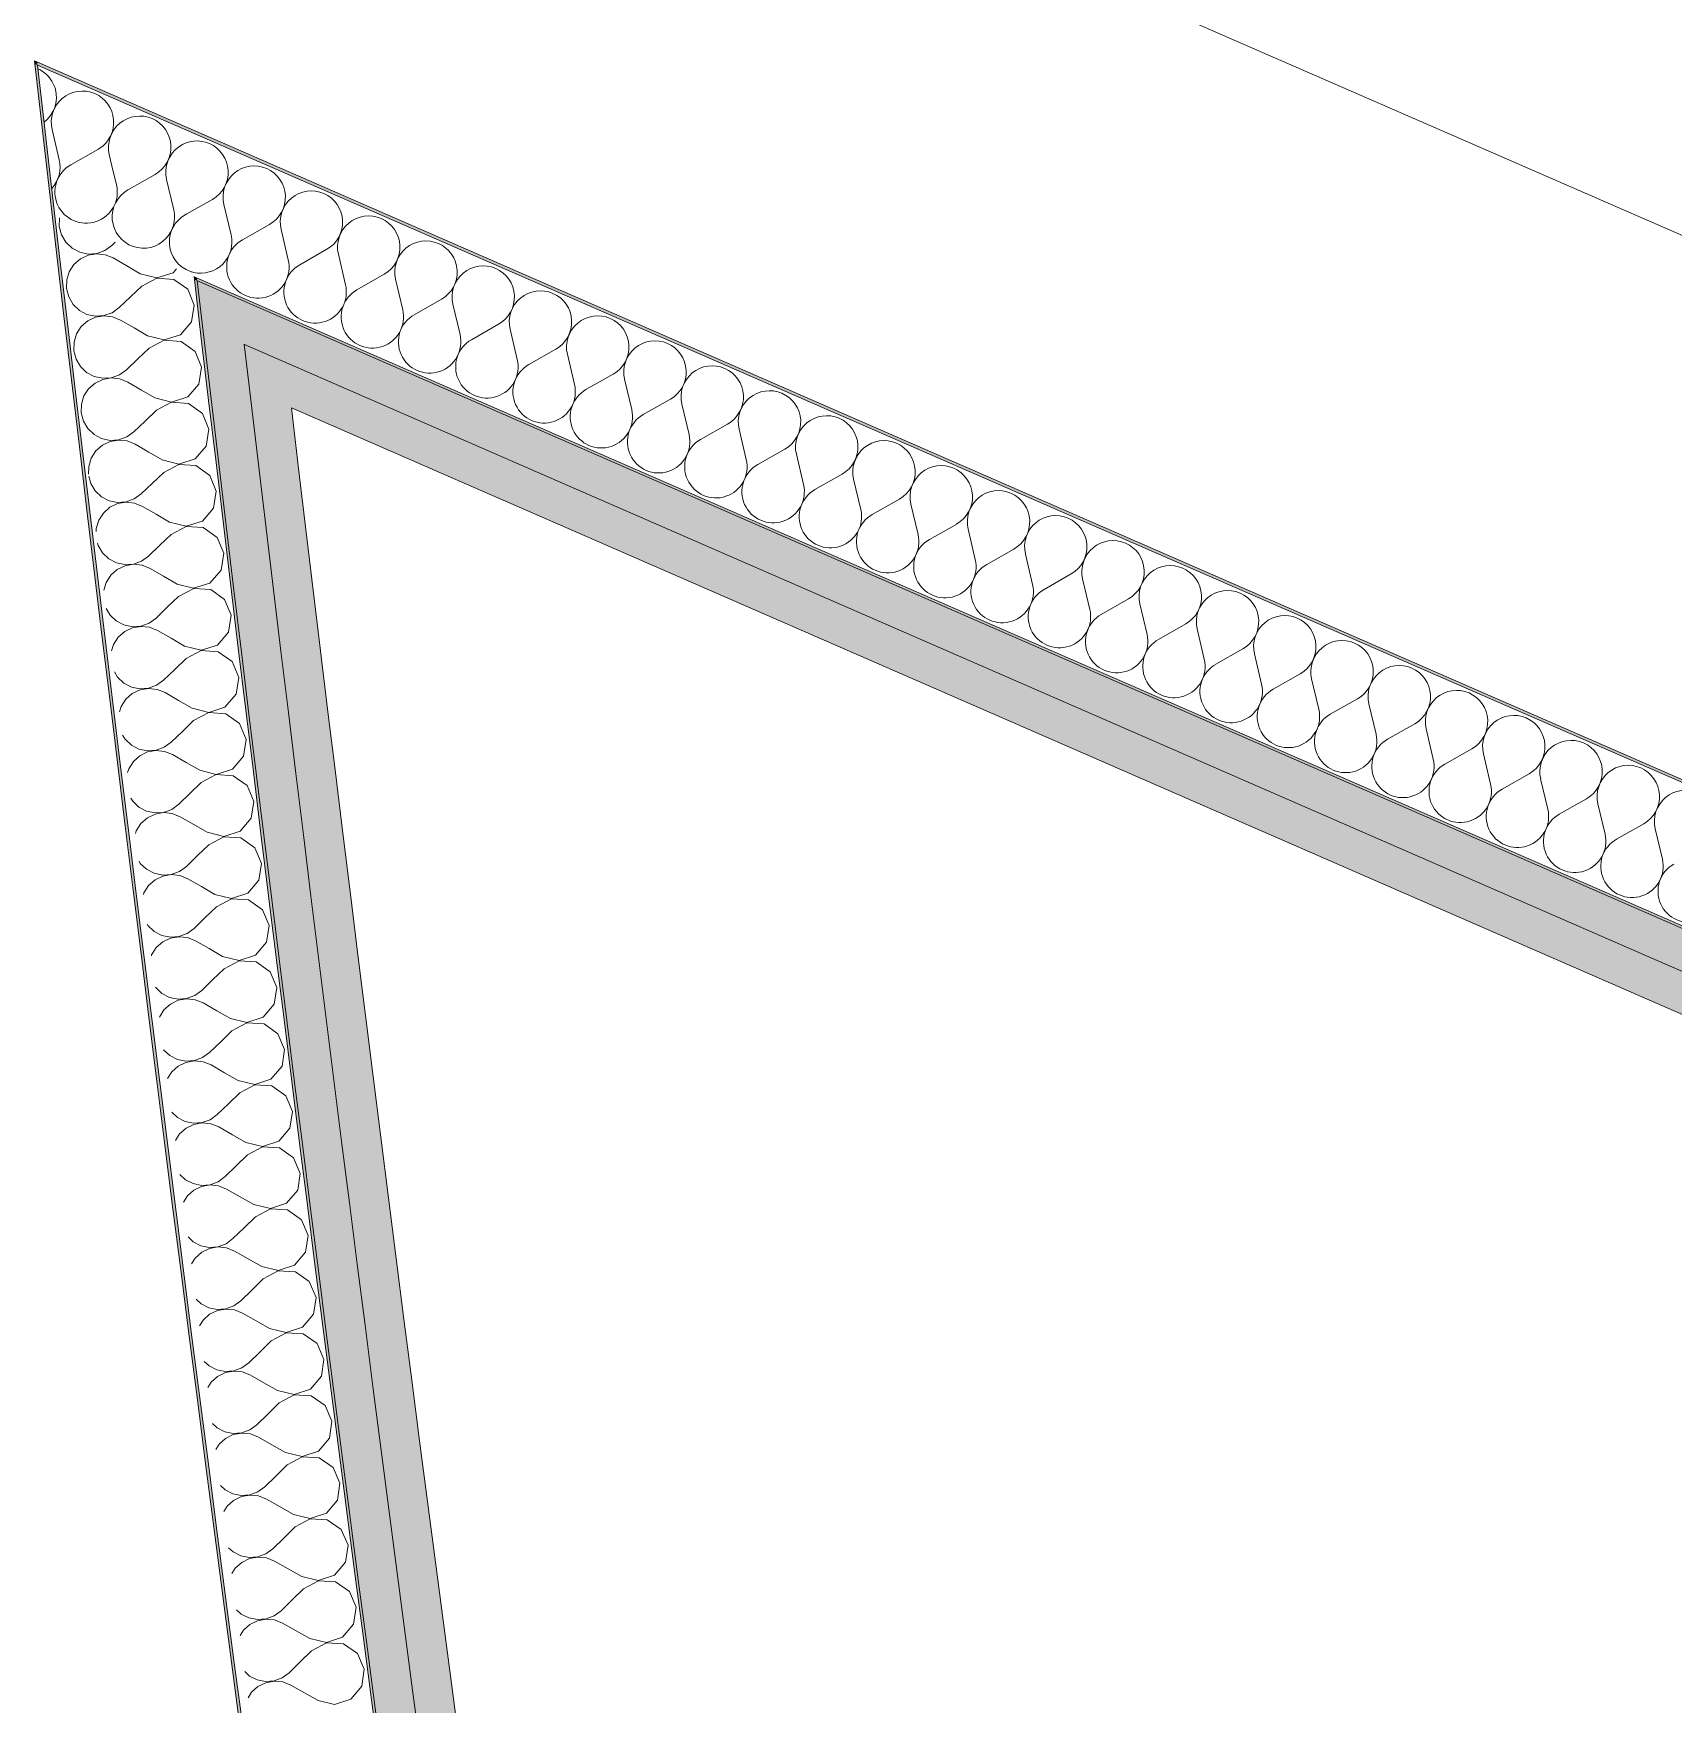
# Model space of a CAD drawing. Header units: millimetres. Extents: x -50172 to 90294, y -80883 to 25069.
# Drawn here: x -41749 to -41124, y -62112 to -61475 of the extents above; entities that cross this region are included whole.
import ezdxf
from ezdxf.enums import TextEntityAlignment as Align

# ---------------------------------------------------------------- set-up
doc = ezdxf.new("R2010")
doc.units = ezdxf.units.MM
doc.header["$MEASUREMENT"] = 0
doc.linetypes.add('Double Dashed', pattern=[1093.611073, 529.166651, -211.666656, 141.111112, -211.666656])
for name, color, linetype in [('A-25-M_Wall_Ext', 7, 'Continuous'), ('A-25-M_Wall_Int', 7, 'Continuous'), ('New_A-15-MG_Structural_Grid_Phase_2', 7, 'Continuous'), ('New_A-20-M_Floor_Slab', 7, 'Continuous'), ('New_A-25-M_Wall_Int', 7, 'Continuous')]:
    doc.layers.add(name, color=color, linetype=linetype)
for name, color, linetype, lineweight in [('A-25-M_Wall_Ext_Pen_No__1', 7, 'Continuous', 13), ('A-25-M_Wall_Int_Pen_No__1', 7, 'Continuous', 13), ('A-25-M_Wall_Int_Pen_No__150', 7, 'Continuous', 0), ('New_A-20-M_Floor_Slab_Pen_No__89', 8, 'Continuous', 20), ('New_A-25-M_Wall_Int_Pen_No__1', 7, 'Continuous', 13), ('New_A-25-M_Wall_Int_Pen_No__150', 7, 'Continuous', 0)]:
    doc.layers.add(name, color=color, linetype=linetype, lineweight=lineweight)
for name, color, linetype, lineweight, true_color in [('A-25-M_Wall_Ext_Pen_No__107', 7, 'Continuous', 15, 0xa6a6a6), ('A-25-M_Wall_Int_Pen_No__107', 7, 'Continuous', 15, 0xa6a6a6), ('A-25-M_Wall_Int_Pen_No__81', 7, 'Continuous', 20, 0x6a6a6a), ('New_A-15-MG_Structural_Grid_Phase_2_Pen_No__222', 7, 'Continuous', 13, 0x65af33), ('New_A-25-M_Wall_Int_Pen_No__107', 7, 'Continuous', 15, 0xa6a6a6), ('New_A-25-M_Wall_Int_Pen_No__81', 7, 'Continuous', 20, 0x6a6a6a)]:
    doc.layers.add(name, color=color, linetype=linetype, lineweight=lineweight, true_color=true_color)
doc.styles.add('GENERATED_STYLE_4', font='')
doc.styles.get('GENERATED_STYLE_4').set_extended_font_data('Swis721 BT')

# ---------------------------------------------------------------- blocks, each defined once
blk = doc.blocks.new('Slab_63_1', base_point=(-42333.29, -61441.2))
at = {"layer": 'New_A-20-M_Floor_Slab_Pen_No__89', "linetype": 'Continuous', "flags": 128}
blk.add_lwpolyline([(-42333.29, -61441.2), (-41972.22, -61401.42), (-41891.31, -61215.87), (-38443.39, -62719.34), (-39389.38, -64888.81), (-38066.61, -65465.6), (-36669.45, -66074.83), (-37137.69, -67148.64), (-37136.69, -67149.07), (-38218.56, -69630.14, -0.146996), (-40926.49, -67202.74, -0.080916), (-41673.87, -65403.74, -0.028315)], format="xyb", close=True, dxfattribs=at)
blk = doc.blocks.new('*X569')
at = {"layer": 'New_A-25-M_Wall_Int_Pen_No__150', "linetype": 'Continuous'}
for p, q in [((-41739.1, -61545.26), (-41739.17, -61548.53)), ((-41739.17, -61548.53), (-41738.35, -61551.71)), ((-41738.35, -61551.71), (-41736.68, -61554.55)), ((-41736.68, -61554.55), (-41734.31, -61556.82)), ((-41734.31, -61556.82), (-41731.4, -61558.36)), ((-41721.82, -61557.71), (-41719.15, -61555.79)), ((-41717.83, -61554.54), (-41719.15, -61555.79)), ((-41733.58, -61563.02), (-41735.37, -61565.78)), ((-41731.11, -61560.86), (-41733.58, -61563.02)), ((-41731.4, -61558.36), (-41728.19, -61559.04)), ((-41728.14, -61559.45), (-41731.11, -61560.86)), ((-41728.19, -61559.04), (-41724.91, -61558.82)), ((-41724.9, -61558.91), (-41728.14, -61559.45)), ((-41724.91, -61558.82), (-41721.82, -61557.71)), ((-41721.64, -61559.28), (-41724.9, -61558.91)), ((-41718.6, -61560.53), (-41721.64, -61559.28)), ((-41713.45, -61563.52), (-41718.6, -61560.53)), ((-41736.34, -61568.92), (-41736.41, -61572.21)), ((-41735.37, -61565.78), (-41736.34, -61568.92)), ((-41708.31, -61566.52), (-41713.45, -61563.52)), ((-41708.31, -61566.52), (-41702, -61568.13)), ((-41701.99, -61568.23), (-41707.75, -61571.25)), ((-41702, -61568.13), (-41695.79, -61566.19)), ((-41695.5, -61568.68), (-41701.99, -61568.23)), ((-41695.79, -61566.19), (-41694.51, -61564.7)), ((-41690.22, -61572.48), (-41695.5, -61568.68)), ((-41736.41, -61572.21), (-41735.58, -61575.39)), ((-41735.58, -61575.39), (-41733.91, -61578.23)), ((-41712.07, -61575.36), (-41716.38, -61579.46)), ((-41707.75, -61571.25), (-41712.07, -61575.36)), ((-41687.72, -61578.49), (-41690.22, -61572.48)), ((-41733.91, -61578.23), (-41731.53, -61580.5)), ((-41731.53, -61580.5), (-41728.63, -61582.03)), ((-41728.63, -61582.03), (-41725.42, -61582.71)), ((-41722.14, -61582.49), (-41719.05, -61581.38)), ((-41719.05, -61581.38), (-41716.38, -61579.46)), ((-41688.76, -61584.92), (-41687.72, -61578.49)), ((-41730.81, -61586.7), (-41732.59, -61589.46)), ((-41728.34, -61584.53), (-41730.81, -61586.7)), ((-41725.37, -61583.13), (-41728.34, -61584.53)), ((-41725.42, -61582.71), (-41722.14, -61582.49)), ((-41722.13, -61582.58), (-41725.37, -61583.13)), ((-41718.86, -61582.95), (-41722.13, -61582.58)), ((-41715.82, -61584.19), (-41718.86, -61582.95)), ((-41710.68, -61587.19), (-41715.82, -61584.19)), ((-41705.53, -61590.18), (-41710.68, -61587.19)), ((-41693.02, -61589.84), (-41688.76, -61584.92)), ((-41733.56, -61592.6), (-41733.62, -61595.89)), ((-41732.59, -61589.46), (-41733.56, -61592.6)), ((-41704.97, -61594.91), (-41709.28, -61599.02)), ((-41705.53, -61590.18), (-41699.22, -61591.79)), ((-41699.21, -61591.88), (-41704.97, -61594.91)), ((-41699.22, -61591.79), (-41693.02, -61589.84)), ((-41692.72, -61592.34), (-41699.21, -61591.88)), ((-41687.44, -61596.13), (-41692.72, -61592.34)), ((-41733.62, -61595.89), (-41732.79, -61599.07)), ((-41732.79, -61599.07), (-41731.12, -61601.91)), ((-41709.28, -61599.02), (-41713.59, -61603.13)), ((-41684.94, -61602.14), (-41687.44, -61596.13)), ((-41731.12, -61601.91), (-41728.75, -61604.18)), ((-41728.75, -61604.18), (-41725.84, -61605.71)), ((-41725.84, -61605.71), (-41722.63, -61606.39)), ((-41722.58, -61606.8), (-41725.54, -61608.21)), ((-41722.63, -61606.39), (-41719.35, -61606.16)), ((-41719.34, -61606.25), (-41722.58, -61606.8)), ((-41719.35, -61606.16), (-41716.26, -61605.04)), ((-41716.07, -61606.62), (-41719.34, -61606.25)), ((-41716.26, -61605.04), (-41713.59, -61603.13)), ((-41713.03, -61607.86), (-41716.07, -61606.62)), ((-41707.88, -61610.85), (-41713.03, -61607.86)), ((-41685.97, -61608.57), (-41684.94, -61602.14)), ((-41729.8, -61613.13), (-41730.76, -61616.28)), ((-41728.01, -61610.37), (-41729.8, -61613.13)), ((-41725.54, -61608.21), (-41728.01, -61610.37)), ((-41702.73, -61613.84), (-41707.88, -61610.85)), ((-41702.73, -61613.84), (-41696.43, -61615.44)), ((-41696.43, -61615.44), (-41690.22, -61613.49)), ((-41690.22, -61613.49), (-41685.97, -61608.57)), ((-41730.76, -61616.28), (-41730.83, -61619.57)), ((-41730.83, -61619.57), (-41729.99, -61622.75)), ((-41702.17, -61618.57), (-41706.48, -61622.68)), ((-41696.42, -61615.54), (-41702.17, -61618.57)), ((-41689.93, -61615.99), (-41696.42, -61615.54)), ((-41684.64, -61619.78), (-41689.93, -61615.99)), ((-41682.14, -61625.79), (-41684.64, -61619.78)), ((-41729.99, -61622.75), (-41728.32, -61625.58)), ((-41728.32, -61625.58), (-41725.94, -61627.85)), ((-41713.46, -61628.71), (-41710.79, -61626.79)), ((-41706.48, -61622.68), (-41710.79, -61626.79)), ((-41683.16, -61632.21), (-41682.14, -61625.79)), ((-41725.94, -61627.85), (-41723.04, -61629.38)), ((-41722.74, -61631.88), (-41725.21, -61634.05)), ((-41723.04, -61629.38), (-41719.82, -61630.05)), ((-41719.77, -61630.47), (-41722.74, -61631.88)), ((-41719.82, -61630.05), (-41716.54, -61629.83)), ((-41716.53, -61629.92), (-41719.77, -61630.47)), ((-41716.54, -61629.83), (-41713.46, -61628.71)), ((-41713.27, -61630.28), (-41716.53, -61629.92)), ((-41710.23, -61631.52), (-41713.27, -61630.28)), ((-41705.08, -61634.51), (-41710.23, -61631.52)), ((-41687.41, -61637.14), (-41683.16, -61632.21)), ((-41726.99, -61636.81), (-41727.95, -61639.95)), ((-41725.21, -61634.05), (-41726.99, -61636.81)), ((-41699.92, -61637.5), (-41705.08, -61634.51)), ((-41699.92, -61637.5), (-41693.62, -61639.1)), ((-41693.61, -61639.19), (-41699.36, -61642.23)), ((-41693.62, -61639.1), (-41687.41, -61637.14)), ((-41687.11, -61639.63), (-41693.61, -61639.19)), ((-41681.83, -61643.43), (-41687.11, -61639.63)), ((-41727.95, -61639.95), (-41728.01, -61642.9)), ((-41727.91, -61643.63), (-41727.18, -61646.42)), ((-41699.36, -61642.23), (-41703.67, -61646.34)), ((-41679.32, -61649.43), (-41681.83, -61643.43)), ((-41727.18, -61646.42), (-41725.51, -61649.25)), ((-41725.51, -61649.25), (-41723.13, -61651.52)), ((-41723.13, -61651.52), (-41720.22, -61653.05)), ((-41713.72, -61653.49), (-41710.64, -61652.37)), ((-41710.64, -61652.37), (-41707.97, -61650.45)), ((-41703.67, -61646.34), (-41707.97, -61650.45)), ((-41680.34, -61655.86), (-41679.32, -61649.43)), ((-41722.38, -61657.72), (-41724.16, -61660.48)), ((-41719.92, -61655.55), (-41722.38, -61657.72)), ((-41720.22, -61653.05), (-41717, -61653.72)), ((-41716.95, -61654.13), (-41719.92, -61655.55)), ((-41717, -61653.72), (-41713.72, -61653.49)), ((-41713.71, -61653.59), (-41716.95, -61654.13)), ((-41710.45, -61653.95), (-41713.71, -61653.59)), ((-41707.41, -61655.18), (-41710.45, -61653.95)), ((-41702.25, -61658.17), (-41707.41, -61655.18)), ((-41697.1, -61661.15), (-41702.25, -61658.17)), ((-41684.59, -61660.79), (-41680.34, -61655.86)), ((-41725.12, -61663.63), (-41725.15, -61664.83)), ((-41724.16, -61660.48), (-41725.12, -61663.63)), ((-41697.1, -61661.15), (-41690.79, -61662.75)), ((-41690.78, -61662.84), (-41696.53, -61665.88)), ((-41690.79, -61662.75), (-41684.59, -61660.79)), ((-41684.29, -61663.28), (-41690.78, -61662.84)), ((-41679, -61667.07), (-41684.29, -61663.28)), ((-41724.57, -61669.25), (-41724.35, -61670.1)), ((-41724.35, -61670.1), (-41722.67, -61672.93)), ((-41700.84, -61670), (-41705.14, -61674.11)), ((-41696.53, -61665.88), (-41700.84, -61670)), ((-41676.49, -61673.07), (-41679, -61667.07)), ((-41722.67, -61672.93), (-41720.29, -61675.19)), ((-41720.29, -61675.19), (-41717.38, -61676.72)), ((-41717.38, -61676.72), (-41714.17, -61677.39)), ((-41714.12, -61677.8), (-41717.08, -61679.22)), ((-41714.17, -61677.39), (-41710.89, -61677.16)), ((-41710.88, -61677.25), (-41714.12, -61677.8)), ((-41710.89, -61677.16), (-41707.8, -61676.04)), ((-41707.61, -61677.61), (-41710.88, -61677.25)), ((-41707.8, -61676.04), (-41705.14, -61674.11)), ((-41704.57, -61678.84), (-41707.61, -61677.61)), ((-41677.5, -61679.5), (-41676.49, -61673.07)), ((-41721.33, -61684.15), (-41722.24, -61687.15)), ((-41719.55, -61681.39), (-41721.33, -61684.15)), ((-41717.08, -61679.22), (-41719.55, -61681.39)), ((-41699.41, -61681.82), (-41704.57, -61678.84)), ((-41694.26, -61684.8), (-41699.41, -61681.82)), ((-41681.75, -61684.43), (-41677.5, -61679.5)), ((-41693.69, -61689.53), (-41697.99, -61693.65)), ((-41694.26, -61684.8), (-41687.95, -61686.4)), ((-41687.94, -61686.49), (-41693.69, -61689.53)), ((-41687.95, -61686.4), (-41681.75, -61684.43)), ((-41681.45, -61686.93), (-41687.94, -61686.49)), ((-41676.15, -61690.71), (-41681.45, -61686.93)), ((-41721.33, -61694.05), (-41719.83, -61696.6)), ((-41719.83, -61696.6), (-41717.44, -61698.86)), ((-41697.99, -61693.65), (-41702.29, -61697.77)), ((-41673.64, -61696.71), (-41676.15, -61690.71)), ((-41674.65, -61703.14), (-41673.64, -61696.71)), ((-41717.44, -61698.86), (-41714.53, -61700.38)), ((-41714.23, -61702.88), (-41716.69, -61705.05)), ((-41714.53, -61700.38), (-41711.32, -61701.05)), ((-41711.27, -61701.46), (-41714.23, -61702.88)), ((-41711.32, -61701.05), (-41708.04, -61700.82)), ((-41708.03, -61700.91), (-41711.27, -61701.46)), ((-41708.04, -61700.82), (-41704.95, -61699.7)), ((-41704.76, -61701.27), (-41708.03, -61700.91)), ((-41704.95, -61699.7), (-41702.29, -61697.77)), ((-41701.72, -61702.5), (-41704.76, -61701.27)), ((-41696.56, -61705.48), (-41701.72, -61702.5)), ((-41678.89, -61708.07), (-41674.65, -61703.14)), ((-41718.47, -61707.82), (-41719.22, -61710.28)), ((-41716.69, -61705.05), (-41718.47, -61707.82)), ((-41691.41, -61708.46), (-41696.56, -61705.48)), ((-41691.41, -61708.46), (-41685.09, -61710.04)), ((-41685.09, -61710.04), (-41678.89, -61708.07)), ((-41690.83, -61713.19), (-41695.13, -61717.31)), ((-41685.08, -61710.14), (-41690.83, -61713.19)), ((-41678.59, -61710.57), (-41685.08, -61710.14)), ((-41673.3, -61714.35), (-41678.59, -61710.57)), ((-41670.78, -61720.35), (-41673.3, -61714.35)), ((-41718.18, -61718.21), (-41716.96, -61720.26)), ((-41716.96, -61720.26), (-41714.58, -61722.52)), ((-41714.58, -61722.52), (-41711.67, -61724.05)), ((-41702.09, -61723.35), (-41699.43, -61721.43)), ((-41695.13, -61717.31), (-41699.43, -61721.43)), ((-41671.79, -61726.78), (-41670.78, -61720.35)), ((-41713.83, -61728.72), (-41715.6, -61731.49)), ((-41711.36, -61726.55), (-41713.83, -61728.72)), ((-41711.67, -61724.05), (-41708.45, -61724.71)), ((-41708.4, -61725.13), (-41711.36, -61726.55)), ((-41708.45, -61724.71), (-41705.17, -61724.48)), ((-41705.16, -61724.57), (-41708.4, -61725.13)), ((-41705.17, -61724.48), (-41702.09, -61723.35)), ((-41701.9, -61724.93), (-41705.16, -61724.57)), ((-41698.85, -61726.16), (-41701.9, -61724.93)), ((-41693.69, -61729.13), (-41698.85, -61726.16)), ((-41676.02, -61731.71), (-41671.79, -61726.78)), ((-41715.6, -61731.49), (-41716.19, -61733.45)), ((-41688.53, -61732.1), (-41693.69, -61729.13)), ((-41688.53, -61732.1), (-41682.22, -61733.69)), ((-41682.21, -61733.78), (-41687.96, -61736.83)), ((-41682.22, -61733.69), (-41676.02, -61731.71)), ((-41675.72, -61734.21), (-41682.21, -61733.78)), ((-41670.42, -61737.99), (-41675.72, -61734.21)), ((-41692.25, -61740.96), (-41696.55, -61745.08)), ((-41687.96, -61736.83), (-41692.25, -61740.96)), ((-41667.9, -61743.99), (-41670.42, -61737.99)), ((-41715.04, -61742.33), (-41714.09, -61743.93)), ((-41714.09, -61743.93), (-41711.7, -61746.19)), ((-41711.7, -61746.19), (-41708.79, -61747.71)), ((-41708.79, -61747.71), (-41705.57, -61748.38)), ((-41702.29, -61748.14), (-41699.21, -61747.01)), ((-41699.21, -61747.01), (-41696.55, -61745.08)), ((-41668.9, -61750.41), (-41667.9, -61743.99)), ((-41710.94, -61752.38), (-41712.72, -61755.15)), ((-41708.48, -61750.21), (-41710.94, -61752.38)), ((-41705.52, -61748.79), (-41708.48, -61750.21)), ((-41705.57, -61748.38), (-41702.29, -61748.14)), ((-41702.28, -61748.23), (-41705.52, -61748.79)), ((-41699.02, -61748.58), (-41702.28, -61748.23)), ((-41695.97, -61749.81), (-41699.02, -61748.58)), ((-41690.81, -61752.78), (-41695.97, -61749.81)), ((-41685.65, -61755.75), (-41690.81, -61752.78)), ((-41673.14, -61755.35), (-41668.9, -61750.41)), ((-41712.72, -61755.15), (-41713.17, -61756.65)), ((-41685.07, -61760.48), (-41689.36, -61764.61)), ((-41685.65, -61755.75), (-41679.34, -61757.33)), ((-41679.33, -61757.43), (-41685.07, -61760.48)), ((-41679.34, -61757.33), (-41673.14, -61755.35)), ((-41672.83, -61757.85), (-41679.33, -61757.43)), ((-41667.53, -61761.62), (-41672.83, -61757.85)), ((-41711.9, -61766.41), (-41711.19, -61767.59)), ((-41689.36, -61764.61), (-41693.65, -61768.74)), ((-41665.01, -61767.62), (-41667.53, -61761.62)), ((-41711.19, -61767.59), (-41708.8, -61769.85)), ((-41708.8, -61769.85), (-41705.89, -61771.37)), ((-41705.89, -61771.37), (-41702.67, -61772.03)), ((-41702.62, -61772.45), (-41705.58, -61773.87)), ((-41702.67, -61772.03), (-41699.4, -61771.79)), ((-41699.39, -61771.89), (-41702.62, -61772.45)), ((-41699.4, -61771.79), (-41696.31, -61770.66)), ((-41696.12, -61772.24), (-41699.39, -61771.89)), ((-41696.31, -61770.66), (-41693.65, -61768.74)), ((-41693.07, -61773.47), (-41696.12, -61772.24)), ((-41687.91, -61776.43), (-41693.07, -61773.47)), ((-41666.01, -61774.05), (-41665.01, -61767.62)), ((-41709.82, -61778.82), (-41710.14, -61779.89)), ((-41708.04, -61776.05), (-41709.82, -61778.82)), ((-41705.58, -61773.87), (-41708.04, -61776.05)), ((-41682.75, -61779.4), (-41687.91, -61776.43)), ((-41682.75, -61779.4), (-41676.44, -61780.97)), ((-41676.44, -61780.97), (-41670.24, -61778.99)), ((-41670.24, -61778.99), (-41666.01, -61774.05)), ((-41682.17, -61784.13), (-41686.46, -61788.26)), ((-41676.42, -61781.07), (-41682.17, -61784.13)), ((-41669.93, -61781.49), (-41676.42, -61781.07)), ((-41664.63, -61785.26), (-41669.93, -61781.49)), ((-41662.1, -61791.25), (-41664.63, -61785.26)), ((-41708.76, -61790.46), (-41708.28, -61791.26)), ((-41708.28, -61791.26), (-41705.89, -61793.51)), ((-41693.4, -61794.32), (-41690.74, -61792.39)), ((-41686.46, -61788.26), (-41690.74, -61792.39)), ((-41663.09, -61797.68), (-41662.1, -61791.25)), ((-41705.89, -61793.51), (-41702.98, -61795.03)), ((-41702.67, -61797.53), (-41705.13, -61799.71)), ((-41702.98, -61795.03), (-41699.76, -61795.69)), ((-41699.71, -61796.1), (-41702.67, -61797.53)), ((-41699.76, -61795.69), (-41696.49, -61795.45)), ((-41696.48, -61795.54), (-41699.71, -61796.1)), ((-41696.49, -61795.45), (-41693.4, -61794.32)), ((-41693.21, -61795.89), (-41696.48, -61795.54)), ((-41690.16, -61797.12), (-41693.21, -61795.89)), ((-41685, -61800.08), (-41690.16, -61797.12)), ((-41667.32, -61802.63), (-41663.09, -61797.68)), ((-41706.9, -61802.48), (-41707.1, -61803.15)), ((-41705.13, -61799.71), (-41706.9, -61802.48)), ((-41679.83, -61803.04), (-41685, -61800.08)), ((-41679.83, -61803.04), (-41673.52, -61804.61)), ((-41673.51, -61804.71), (-41679.25, -61807.77)), ((-41673.52, -61804.61), (-41667.32, -61802.63)), ((-41667.01, -61805.12), (-41673.51, -61804.71)), ((-41661.71, -61808.89), (-41667.01, -61805.12)), ((-41679.25, -61807.77), (-41683.53, -61811.9)), ((-41659.17, -61814.88), (-41661.71, -61808.89)), ((-41705.63, -61814.47), (-41705.36, -61814.92)), ((-41705.36, -61814.92), (-41702.97, -61817.17)), ((-41702.97, -61817.17), (-41700.05, -61818.69)), ((-41693.56, -61819.1), (-41690.48, -61817.97)), ((-41690.48, -61817.97), (-41687.82, -61816.04)), ((-41683.53, -61811.9), (-41687.82, -61816.04)), ((-41660.17, -61821.31), (-41659.17, -61814.88)), ((-41702.2, -61823.36), (-41703.97, -61826.14)), ((-41699.74, -61821.18), (-41702.2, -61823.36)), ((-41700.05, -61818.69), (-41696.84, -61819.35)), ((-41696.79, -61819.76), (-41699.74, -61821.18)), ((-41696.84, -61819.35), (-41693.56, -61819.1)), ((-41693.55, -61819.2), (-41696.79, -61819.76)), ((-41690.28, -61819.54), (-41693.55, -61819.2)), ((-41687.23, -61820.76), (-41690.28, -61819.54)), ((-41682.07, -61823.72), (-41687.23, -61820.76)), ((-41676.9, -61826.68), (-41682.07, -61823.72)), ((-41664.39, -61826.26), (-41660.17, -61821.31)), ((-41703.97, -61826.14), (-41704.06, -61826.45)), ((-41676.9, -61826.68), (-41670.59, -61828.25)), ((-41670.57, -61828.35), (-41676.31, -61831.41)), ((-41670.59, -61828.25), (-41664.39, -61826.26)), ((-41664.08, -61828.76), (-41670.57, -61828.35)), ((-41658.77, -61832.52), (-41664.08, -61828.76)), ((-41680.6, -61835.55), (-41684.88, -61839.68)), ((-41676.31, -61831.41), (-41680.6, -61835.55)), ((-41656.23, -61838.51), (-41658.77, -61832.52)), ((-41702.5, -61838.45), (-41702.42, -61838.57)), ((-41702.42, -61838.57), (-41700.03, -61840.83)), ((-41700.03, -61840.83), (-41697.11, -61842.34)), ((-41697.11, -61842.34), (-41693.89, -61843)), ((-41693.84, -61843.41), (-41696.8, -61844.84)), ((-41693.89, -61843), (-41690.62, -61842.75)), ((-41690.61, -61842.85), (-41693.84, -61843.41)), ((-41690.62, -61842.75), (-41687.54, -61841.62)), ((-41687.34, -61843.19), (-41690.61, -61842.85)), ((-41687.54, -61841.62), (-41684.88, -61839.68)), ((-41684.29, -61844.41), (-41687.34, -61843.19)), ((-41657.22, -61844.94), (-41656.23, -61838.51)), ((-41699.26, -61847.02), (-41701.02, -61849.79)), ((-41696.8, -61844.84), (-41699.26, -61847.02)), ((-41679.12, -61847.37), (-41684.29, -61844.41)), ((-41673.96, -61850.32), (-41679.12, -61847.37)), ((-41667.64, -61851.89), (-41661.45, -61849.89)), ((-41661.45, -61849.89), (-41657.22, -61844.94)), ((-41673.36, -61855.05), (-41677.65, -61859.19)), ((-41673.96, -61850.32), (-41667.64, -61851.89)), ((-41667.63, -61851.98), (-41673.36, -61855.05)), ((-41661.13, -61852.39), (-41667.63, -61851.98)), ((-41655.82, -61856.15), (-41661.13, -61852.39)), ((-41653.28, -61862.14), (-41655.82, -61856.15)), ((-41699.39, -61862.31), (-41697.07, -61864.48)), ((-41677.65, -61859.19), (-41681.93, -61863.33)), ((-41654.27, -61868.57), (-41653.28, -61862.14)), ((-41697.07, -61864.48), (-41694.16, -61865.99)), ((-41693.84, -61868.49), (-41696.3, -61870.68)), ((-41694.16, -61865.99), (-41690.94, -61866.65)), ((-41690.89, -61867.06), (-41693.84, -61868.49)), ((-41690.94, -61866.65), (-41687.66, -61866.4)), ((-41687.65, -61866.5), (-41690.89, -61867.06)), ((-41687.66, -61866.4), (-41684.58, -61865.26)), ((-41684.38, -61866.84), (-41687.65, -61866.5)), ((-41684.58, -61865.26), (-41681.93, -61863.33)), ((-41681.33, -61868.06), (-41684.38, -61866.84)), ((-41676.16, -61871.01), (-41681.33, -61868.06)), ((-41658.48, -61873.52), (-41654.27, -61868.57)), ((-41696.3, -61870.68), (-41697.95, -61873.28)), ((-41670.99, -61873.96), (-41676.16, -61871.01)), ((-41670.99, -61873.96), (-41664.68, -61875.52)), ((-41664.68, -61875.52), (-41658.48, -61873.52)), ((-41670.4, -61878.69), (-41674.68, -61882.83)), ((-41664.66, -61875.62), (-41670.4, -61878.69)), ((-41658.17, -61876.02), (-41664.66, -61875.62)), ((-41652.86, -61879.78), (-41658.17, -61876.02)), ((-41650.31, -61885.76), (-41652.86, -61879.78)), ((-41696.28, -61886.09), (-41694.1, -61888.14)), ((-41681.61, -61888.91), (-41678.96, -61886.97)), ((-41674.68, -61882.83), (-41678.96, -61886.97)), ((-41651.29, -61892.2), (-41650.31, -61885.76)), ((-41693.32, -61894.33), (-41694.89, -61896.79)), ((-41694.1, -61888.14), (-41691.19, -61889.65)), ((-41690.87, -61892.14), (-41693.32, -61894.33)), ((-41691.19, -61889.65), (-41687.97, -61890.3)), ((-41687.91, -61890.71), (-41690.87, -61892.14)), ((-41687.97, -61890.3), (-41684.69, -61890.05)), ((-41684.68, -61890.14), (-41687.91, -61890.71)), ((-41684.69, -61890.05), (-41681.61, -61888.91)), ((-41681.41, -61890.48), (-41684.68, -61890.14)), ((-41678.36, -61891.7), (-41681.41, -61890.48)), ((-41673.19, -61894.65), (-41678.36, -61891.7)), ((-41655.51, -61897.15), (-41651.29, -61892.2)), ((-41668.02, -61897.6), (-41673.19, -61894.65)), ((-41668.02, -61897.6), (-41661.7, -61899.15)), ((-41661.69, -61899.25), (-41667.42, -61902.33)), ((-41661.7, -61899.15), (-41655.51, -61897.15)), ((-41655.19, -61899.65), (-41661.69, -61899.25)), ((-41649.88, -61903.4), (-41655.19, -61899.65)), ((-41671.7, -61906.47), (-41675.97, -61910.61)), ((-41667.42, -61902.33), (-41671.7, -61906.47)), ((-41647.33, -61909.39), (-41649.88, -61903.4)), ((-41693.18, -61909.85), (-41691.12, -61911.79)), ((-41691.12, -61911.79), (-41688.2, -61913.29)), ((-41688.2, -61913.29), (-41684.98, -61913.95)), ((-41681.7, -61913.69), (-41678.62, -61912.55)), ((-41678.62, -61912.55), (-41675.97, -61910.61)), ((-41648.3, -61915.82), (-41647.33, -61909.39)), ((-41690.33, -61917.98), (-41691.82, -61920.32)), ((-41687.88, -61915.79), (-41690.33, -61917.98)), ((-41684.93, -61914.36), (-41687.88, -61915.79)), ((-41684.98, -61913.95), (-41681.7, -61913.69)), ((-41681.69, -61913.79), (-41684.93, -61914.36)), ((-41678.42, -61914.12), (-41681.69, -61913.79)), ((-41675.37, -61915.34), (-41678.42, -61914.12)), ((-41670.2, -61918.29), (-41675.37, -61915.34)), ((-41665.03, -61921.23), (-41670.2, -61918.29)), ((-41652.52, -61920.78), (-41648.3, -61915.82)), ((-41664.43, -61925.96), (-41668.7, -61930.11)), ((-41665.03, -61921.23), (-41658.71, -61922.78)), ((-41658.69, -61922.88), (-41664.43, -61925.96)), ((-41658.71, -61922.78), (-41652.52, -61920.78)), ((-41652.2, -61923.27), (-41658.69, -61922.88)), ((-41646.88, -61927.02), (-41652.2, -61923.27)), ((-41668.7, -61930.11), (-41672.97, -61934.25)), ((-41644.33, -61933.01), (-41646.88, -61927.02)), ((-41690.09, -61933.59), (-41688.12, -61935.44)), ((-41688.12, -61935.44), (-41685.2, -61936.94)), ((-41685.2, -61936.94), (-41681.98, -61937.59)), ((-41681.92, -61938), (-41684.88, -61939.44)), ((-41681.98, -61937.59), (-41678.7, -61937.33)), ((-41678.69, -61937.43), (-41681.92, -61938)), ((-41678.7, -61937.33), (-41675.62, -61936.19)), ((-41675.42, -61937.76), (-41678.69, -61937.43)), ((-41675.62, -61936.19), (-41672.97, -61934.25)), ((-41672.37, -61938.98), (-41675.42, -61937.76)), ((-41667.19, -61941.92), (-41672.37, -61938.98)), ((-41645.3, -61939.44), (-41644.33, -61933.01)), ((-41687.33, -61941.63), (-41688.75, -61943.87)), ((-41684.88, -61939.44), (-41687.33, -61941.63)), ((-41662.02, -61944.87), (-41667.19, -61941.92)), ((-41662.02, -61944.87), (-41655.7, -61946.41)), ((-41655.7, -61946.41), (-41649.51, -61944.4)), ((-41649.51, -61944.4), (-41645.3, -61939.44)), ((-41661.42, -61949.59), (-41665.69, -61953.74)), ((-41655.69, -61946.51), (-41661.42, -61949.59)), ((-41649.19, -61946.9), (-41655.69, -61946.51)), ((-41643.87, -61950.64), (-41649.19, -61946.9)), ((-41641.31, -61956.63), (-41643.87, -61950.64)), ((-41686.99, -61957.31), (-41685.1, -61959.08)), ((-41672.61, -61959.83), (-41669.96, -61957.89)), ((-41665.69, -61953.74), (-41669.96, -61957.89)), ((-41642.28, -61963.06), (-41641.31, -61956.63)), ((-41685.1, -61959.08), (-41682.18, -61960.59)), ((-41681.86, -61963.08), (-41684.31, -61965.27)), ((-41682.18, -61960.59), (-41678.96, -61961.23)), ((-41678.91, -61961.65), (-41681.86, -61963.08)), ((-41678.96, -61961.23), (-41675.68, -61960.98)), ((-41675.67, -61961.07), (-41678.91, -61961.65)), ((-41675.68, -61960.98), (-41672.61, -61959.83)), ((-41672.4, -61961.4), (-41675.67, -61961.07)), ((-41669.35, -61962.62), (-41672.4, -61961.4)), ((-41664.17, -61965.56), (-41669.35, -61962.62)), ((-41646.49, -61968.03), (-41642.28, -61963.06)), ((-41684.31, -61965.27), (-41685.67, -61967.43)), ((-41659, -61968.5), (-41664.17, -61965.56)), ((-41659, -61968.5), (-41652.68, -61970.04)), ((-41652.66, -61970.13), (-41658.39, -61973.22)), ((-41652.68, -61970.04), (-41646.49, -61968.03)), ((-41646.17, -61970.52), (-41652.66, -61970.13)), ((-41640.85, -61974.26), (-41646.17, -61970.52)), ((-41658.39, -61973.22), (-41662.66, -61977.37)), ((-41638.28, -61980.24), (-41640.85, -61974.26)), ((-41683.9, -61981.02), (-41682.07, -61982.73)), ((-41682.07, -61982.73), (-41679.15, -61984.23)), ((-41672.65, -61984.62), (-41669.57, -61983.47)), ((-41669.57, -61983.47), (-41666.93, -61981.53)), ((-41662.66, -61977.37), (-41666.93, -61981.53)), ((-41639.25, -61986.68), (-41638.28, -61980.24)), ((-41681.27, -61988.92), (-41682.6, -61991.01)), ((-41678.83, -61986.73), (-41681.27, -61988.92)), ((-41679.15, -61984.23), (-41675.93, -61984.88)), ((-41675.87, -61985.29), (-41678.83, -61986.73)), ((-41675.93, -61984.88), (-41672.65, -61984.62)), ((-41672.64, -61984.71), (-41675.87, -61985.29)), ((-41669.37, -61985.04), (-41672.64, -61984.71)), ((-41666.32, -61986.25), (-41669.37, -61985.04)), ((-41661.14, -61989.19), (-41666.32, -61986.25)), ((-41655.96, -61992.12), (-41661.14, -61989.19)), ((-41643.45, -61991.65), (-41639.25, -61986.68)), ((-41655.96, -61992.12), (-41649.64, -61993.66)), ((-41649.62, -61993.76), (-41655.35, -61996.85)), ((-41649.64, -61993.66), (-41643.45, -61991.65)), ((-41643.13, -61994.14), (-41649.62, -61993.76)), ((-41637.8, -61997.88), (-41643.13, -61994.14)), ((-41659.61, -62001), (-41663.88, -62005.16)), ((-41655.35, -61996.85), (-41659.61, -62001)), ((-41635.24, -62003.86), (-41637.8, -61997.88)), ((-41680.81, -62004.7), (-41679.02, -62006.37)), ((-41679.02, -62006.37), (-41676.1, -62007.87)), ((-41676.1, -62007.87), (-41672.88, -62008.52)), ((-41672.83, -62008.93), (-41675.78, -62010.37)), ((-41672.88, -62008.52), (-41669.6, -62008.25)), ((-41669.59, -62008.35), (-41672.83, -62008.93)), ((-41669.6, -62008.25), (-41666.53, -62007.1)), ((-41666.32, -62008.68), (-41669.59, -62008.35)), ((-41666.53, -62007.1), (-41663.88, -62005.16)), ((-41663.27, -62009.89), (-41666.32, -62008.68)), ((-41636.2, -62010.29), (-41635.24, -62003.86)), ((-41678.22, -62012.56), (-41679.52, -62014.62)), ((-41675.78, -62010.37), (-41678.22, -62012.56)), ((-41658.09, -62012.82), (-41663.27, -62009.89)), ((-41652.91, -62015.75), (-41658.09, -62012.82)), ((-41646.58, -62017.29), (-41640.4, -62015.27)), ((-41640.4, -62015.27), (-41636.2, -62010.29)), ((-41652.29, -62020.48), (-41656.56, -62024.63)), ((-41652.91, -62015.75), (-41646.58, -62017.29)), ((-41646.57, -62017.38), (-41652.29, -62020.48)), ((-41640.08, -62017.76), (-41646.57, -62017.38)), ((-41634.75, -62021.49), (-41640.08, -62017.76)), ((-41632.18, -62027.47), (-41634.75, -62021.49)), ((-41656.56, -62024.63), (-41660.82, -62028.79)), ((-41633.13, -62033.91), (-41632.18, -62027.47)), ((-41677.72, -62028.37), (-41675.96, -62030.01)), ((-41675.96, -62030.01), (-41673.04, -62031.51)), ((-41672.71, -62034.01), (-41675.16, -62036.2)), ((-41673.04, -62031.51), (-41669.82, -62032.15)), ((-41669.76, -62032.56), (-41672.71, -62034.01)), ((-41669.82, -62032.15), (-41666.54, -62031.89)), ((-41666.53, -62031.98), (-41669.76, -62032.56)), ((-41666.54, -62031.89), (-41663.46, -62030.74)), ((-41663.26, -62032.31), (-41666.53, -62031.98)), ((-41663.46, -62030.74), (-41660.82, -62028.79)), ((-41660.2, -62033.52), (-41663.26, -62032.31)), ((-41655.02, -62036.45), (-41660.2, -62033.52)), ((-41637.33, -62038.88), (-41633.13, -62033.91)), ((-41675.16, -62036.2), (-41676.44, -62038.23)), ((-41649.84, -62039.38), (-41655.02, -62036.45)), ((-41649.84, -62039.38), (-41643.51, -62040.91)), ((-41643.51, -62040.91), (-41637.33, -62038.88)), ((-41649.22, -62044.1), (-41653.48, -62048.26)), ((-41643.5, -62041), (-41649.22, -62044.1)), ((-41637.01, -62041.37), (-41643.5, -62041)), ((-41631.68, -62045.11), (-41637.01, -62041.37)), ((-41629.1, -62051.08), (-41631.68, -62045.11)), ((-41674.64, -62052.02), (-41672.88, -62053.65)), ((-41672.88, -62053.65), (-41669.96, -62055.15)), ((-41660.39, -62054.37), (-41657.74, -62052.42)), ((-41653.48, -62048.26), (-41657.74, -62052.42)), ((-41630.06, -62057.52), (-41629.1, -62051.08)), ((-41672.08, -62059.84), (-41673.35, -62061.87)), ((-41669.63, -62057.64), (-41672.08, -62059.84)), ((-41669.96, -62055.15), (-41666.74, -62055.79)), ((-41666.68, -62056.2), (-41669.63, -62057.64)), ((-41666.74, -62055.79), (-41663.46, -62055.52)), ((-41663.45, -62055.62), (-41666.68, -62056.2)), ((-41663.46, -62055.52), (-41660.39, -62054.37)), ((-41660.18, -62055.94), (-41663.45, -62055.62)), ((-41657.13, -62057.15), (-41660.18, -62055.94)), ((-41651.94, -62060.07), (-41657.13, -62057.15)), ((-41634.25, -62062.5), (-41630.06, -62057.52)), ((-41646.76, -62063), (-41651.94, -62060.07)), ((-41646.76, -62063), (-41640.43, -62064.52)), ((-41640.42, -62064.62), (-41646.14, -62067.72)), ((-41640.43, -62064.52), (-41634.25, -62062.5)), ((-41633.92, -62064.99), (-41640.42, -62064.62)), ((-41628.59, -62068.72), (-41633.92, -62064.99)), ((-41650.39, -62071.89), (-41654.65, -62076.05)), ((-41646.14, -62067.72), (-41650.39, -62071.89)), ((-41626.01, -62074.69), (-41628.59, -62068.72)), ((-41671.56, -62075.65), (-41669.79, -62077.29)), ((-41669.79, -62077.29), (-41666.87, -62078.79)), ((-41666.87, -62078.79), (-41663.64, -62079.42)), ((-41663.64, -62079.42), (-41660.37, -62079.15)), ((-41660.37, -62079.15), (-41657.29, -62078)), ((-41657.29, -62078), (-41654.65, -62076.05)), ((-41626.96, -62081.13), (-41626.01, -62074.69)), ((-41668.98, -62083.48), (-41670.27, -62085.53)), ((-41666.54, -62081.28), (-41668.98, -62083.48)), ((-41663.59, -62079.83), (-41666.54, -62081.28)), ((-41660.36, -62079.25), (-41663.59, -62079.83)), ((-41657.09, -62079.57), (-41660.36, -62079.25)), ((-41654.03, -62080.77), (-41657.09, -62079.57)), ((-41648.84, -62083.7), (-41654.03, -62080.77)), ((-41643.66, -62086.62), (-41648.84, -62083.7)), ((-41631.15, -62086.11), (-41626.96, -62081.13)), ((-41643.04, -62091.34), (-41647.29, -62095.51)), ((-41643.66, -62086.62), (-41637.33, -62088.14)), ((-41637.32, -62088.24), (-41643.04, -62091.34)), ((-41637.33, -62088.14), (-41631.15, -62086.11)), ((-41630.82, -62088.6), (-41637.32, -62088.24)), ((-41625.49, -62092.33), (-41630.82, -62088.6)), ((-41647.29, -62095.51), (-41651.54, -62099.67)), ((-41622.91, -62098.3), (-41625.49, -62092.33)), ((-41668.48, -62099.26), (-41666.68, -62100.93)), ((-41666.68, -62100.93), (-41663.76, -62102.42)), ((-41663.76, -62102.42), (-41660.53, -62103.05)), ((-41660.48, -62103.46), (-41663.43, -62104.91)), ((-41660.53, -62103.05), (-41657.26, -62102.78)), ((-41657.25, -62102.88), (-41660.48, -62103.46)), ((-41657.26, -62102.78), (-41654.19, -62101.63)), ((-41653.98, -62103.2), (-41657.25, -62102.88)), ((-41654.19, -62101.63), (-41651.54, -62099.67)), ((-41650.92, -62104.4), (-41653.98, -62103.2)), ((-41645.73, -62107.32), (-41650.92, -62104.4)), ((-41623.85, -62104.74), (-41622.91, -62098.3)), ((-41665.87, -62107.11), (-41667.18, -62109.2)), ((-41663.43, -62104.91), (-41665.87, -62107.11)), ((-41640.54, -62110.24), (-41645.73, -62107.32)), ((-41640.54, -62110.24), (-41634.22, -62111.76)), ((-41634.22, -62111.76), (-41628.04, -62109.72)), ((-41628.04, -62109.72), (-41623.85, -62104.74))]:
    blk.add_line(p, q, dxfattribs=at)
blk = doc.blocks.new('*X570')
at = {"layer": 'A-25-M_Wall_Int_Pen_No__150', "linetype": 'Continuous'}
for p, q in [((-41739.18, -61523.15), (-41741.93, -61511.56)), ((-41734.82, -61525.05), (-41724.47, -61519.17)), ((-41717.36, -61532.66), (-41719.09, -61525.37)), ((-41712.99, -61534.57), (-41712.48, -61534.27))]:
    blk.add_line(p, q, dxfattribs=at)
for centre, start, end in [((-41752.17, -61499.3), 58.36982, 66.02233), ((-41752.17, -61499.3), 307.17025, 14.73195), ((-41730.34, -61508.82), 130.46697, 193.31031), ((-41750.77, -61525.89), 317.03971, 13.31031), ((-41728.94, -61535.4), 119.57051, 13.31031), ((-41730.34, -61508.82), 299.57051, 302.6348), ((-41707.12, -61544.92), 119.57051, 316.37898), ((-41685.29, -61554.44), 182.23742, 250.86435)]:
    blk.add_arc(centre, 11.9, start, end, dxfattribs=at)
blk = doc.blocks.new('Wall_145_1', base_point=(-41650.69, -61617.63))
at = {"layer": 'A-25-M_Wall_Int_Pen_No__107', "linetype": 'Continuous'}
for points in [[(-41686.6, -61569.24, 0.000117), (-41684.58, -61586.49), (-41668.66, -61593.43), (-41668.66, -61593.39), (-41686.54, -61569.27)], [(-41668.61, -61593.45), (-41668.66, -61593.39), (-41668.66, -61593.43)], [(-41668.66, -61593.43), (-41666.62, -61610.69), (-41650.69, -61617.63), (-41668.61, -61593.45)]]:
    blk.add_hatch(color=256, dxfattribs=at).paths.add_polyline_path(points)
at = {"layer": 'A-25-M_Wall_Int_Pen_No__81', "linetype": 'Continuous', "lineweight": 0, "true_color": 0x353535}
for points in [[(-41748.68, -61485.45), (-41748.55, -61486.6), (-41747.49, -61487.06)], [(-41687.8, -61567.63), (-41687.67, -61568.78), (-41686.6, -61569.24), (-41686.61, -61569.17), (-41687.73, -61567.66)], [(-41686.54, -61569.27), (-41686.61, -61569.17), (-41686.6, -61569.24)]]:
    blk.add_hatch(color=250, dxfattribs=at).paths.add_polyline_path(points)
at = {"layer": 'New_A-25-M_Wall_Int_Pen_No__107', "linetype": 'Continuous'}
for points in [[(-41684.58, -61586.49, 0.020402), (-41209.12, -64570.51), (-41194.31, -64568.08, -0.020347), (-41668.66, -61593.43)], [(-41666.62, -61610.69, 0.02023), (-41194.31, -64568.08), (-41179.5, -64565.64, -0.020174), (-41650.69, -61617.63)]]:
    blk.add_hatch(color=256, dxfattribs=at).paths.add_polyline_path(points)
at = {"layer": 'New_A-25-M_Wall_Int_Pen_No__81', "linetype": 'Continuous', "lineweight": 0, "true_color": 0x353535}
for points in [[(-41748.55, -61486.6, 0.021109), (-41260.46, -64578.96), (-41259.47, -64578.8, -0.021106), (-41747.49, -61487.06)], [(-41687.67, -61568.78, 0.020523), (-41210.1, -64570.68), (-41209.12, -64570.51, -0.02052), (-41686.6, -61569.24)]]:
    blk.add_hatch(color=250, dxfattribs=at).paths.add_polyline_path(points)
at = {"layer": 'A-25-M_Wall_Int_Pen_No__1', "linetype": 'Continuous'}
for p, q in [((-41687.8, -61567.63), (-41687.73, -61567.66)), ((-41686.6, -61569.24), (-41686.54, -61569.27)), ((-41668.66, -61593.43), (-41668.61, -61593.45))]:
    blk.add_line(p, q, dxfattribs=at)
at = {"layer": 'New_A-25-M_Wall_Int_Pen_No__1', "linetype": 'Continuous'}
for radius, start, end in [(37093.18, 186.548948, 191.387908), (37092.18, 186.551629, 191.387963), (37042.18, 186.685976, 191.390723), (37041.18, 186.688668, 191.390778), (37026.18, 186.729082, 191.391608), (37011.18, 186.769546, 191.392438)]:
    blk.add_arc((-4897.54, -57254.9), radius, start, end, dxfattribs=at)
at = {"layer": 'New_A-25-M_Wall_Int', "color": 250, "lineweight": 50, "true_color": 0x2a2a2a}
for name in ['*X570', '*X569']:
    blk.add_blockref(name, (0, 0), dxfattribs=at)
blk = doc.blocks.new('*X654')
at = {"layer": 'A-25-M_Wall_Int_Pen_No__150', "linetype": 'Continuous'}
for p, q in [((-41719.09, -61525.36), (-41720.1, -61521.08)), ((-41712.48, -61534.27), (-41702.64, -61528.69)), ((-41695.53, -61542.18), (-41698.28, -61530.59)), ((-41691.17, -61544.08), (-41690.58, -61543.75))]:
    blk.add_line(p, q, dxfattribs=at)
for centre, start, end in [((-41752.17, -61499.3), 14.75379, 58.3458), ((-41730.34, -61508.82), 66.44041, 130.45924), ((-41730.34, -61508.82), 302.64036, 66.44041), ((-41708.52, -61518.34), 66.44041, 193.31031), ((-41708.52, -61518.34), 299.57051, 66.44041), ((-41686.69, -61527.85), 125.26471, 193.31031), ((-41707.12, -61544.92), 316.38065, 13.31031), ((-41685.29, -61554.44), 119.57051, 182.23487), ((-41685.29, -61554.44), 250.86473, 256.9313)]:
    blk.add_arc(centre, 11.9, start, end, dxfattribs=at)
blk = doc.blocks.new('*X655')
at = {"layer": 'A-25-M_Wall_Int_Pen_No__150', "linetype": 'Continuous'}
for p, q in [((-41690.58, -61543.75), (-41680.82, -61538.21)), ((-41673.71, -61551.7), (-41676.45, -61540.11)), ((-41669.34, -61553.6), (-41658.99, -61547.72)), ((-41651.88, -61561.21), (-41654.63, -61549.63)), ((-41647.52, -61563.12), (-41637.17, -61557.24)), ((-41630.06, -61570.73), (-41632.8, -61559.14)), ((-41625.7, -61572.63), (-41615.34, -61566.76)), ((-41608.24, -61580.25), (-41610.98, -61568.66)), ((-41603.87, -61582.15), (-41593.52, -61576.27)), ((-41586.41, -61589.76), (-41589.15, -61578.18)), ((-41582.05, -61591.67), (-41571.69, -61585.79)), ((-41564.59, -61599.28), (-41567.33, -61587.69)), ((-41560.22, -61601.18), (-41549.87, -61595.31)), ((-41542.76, -61608.8), (-41545.5, -61597.21)), ((-41538.4, -61610.7), (-41528.04, -61604.82)), ((-41520.94, -61618.31), (-41523.68, -61606.73)), ((-41516.57, -61620.22), (-41506.22, -61614.34)), ((-41499.11, -61627.83), (-41501.85, -61616.24)), ((-41494.75, -61629.73), (-41484.39, -61623.86)), ((-41477.29, -61637.35), (-41480.03, -61625.76)), ((-41472.92, -61639.25), (-41462.57, -61633.38)), ((-41455.46, -61646.86), (-41458.2, -61635.28)), ((-41451.1, -61648.77), (-41440.74, -61642.89)), ((-41433.64, -61656.38), (-41436.38, -61644.8)), ((-41429.27, -61658.28), (-41418.92, -61652.41)), ((-41411.81, -61665.9), (-41414.55, -61654.31)), ((-41407.45, -61667.8), (-41397.09, -61661.93)), ((-41389.99, -61675.41), (-41392.73, -61663.83)), ((-41385.62, -61677.32), (-41375.27, -61671.44)), ((-41368.16, -61684.93), (-41370.9, -61673.35)), ((-41363.8, -61686.83), (-41353.44, -61680.96)), ((-41346.34, -61694.45), (-41349.08, -61682.86)), ((-41341.97, -61696.35), (-41331.62, -61690.48)), ((-41324.51, -61703.96), (-41327.25, -61692.38)), ((-41320.15, -61705.87), (-41309.79, -61699.99)), ((-41302.69, -61713.48), (-41305.43, -61701.9)), ((-41298.32, -61715.38), (-41287.97, -61709.51)), ((-41280.86, -61723), (-41283.6, -61711.41)), ((-41276.5, -61724.9), (-41266.14, -61719.03)), ((-41259.04, -61732.51), (-41261.78, -61720.93)), ((-41254.67, -61734.42), (-41244.32, -61728.54)), ((-41237.21, -61742.03), (-41239.95, -61730.45)), ((-41232.85, -61743.93), (-41222.49, -61738.06)), ((-41215.39, -61751.55), (-41218.13, -61739.96)), ((-41211.02, -61753.45), (-41200.67, -61747.58)), ((-41193.56, -61761.06), (-41196.3, -61749.48)), ((-41189.2, -61762.97), (-41178.84, -61757.09)), ((-41171.74, -61770.58), (-41174.48, -61759)), ((-41167.37, -61772.48), (-41157.02, -61766.61)), ((-41149.91, -61780.1), (-41152.65, -61768.51)), ((-41145.55, -61782), (-41135.19, -61776.13)), ((-41128.09, -61789.61), (-41130.83, -61778.03))]:
    blk.add_line(p, q, dxfattribs=at)
for centre, start, end in [((-41686.69, -61527.85), 66.44041, 125.26471), ((-41686.69, -61527.85), 299.57051, 66.44041), ((-41664.87, -61537.37), 66.44041, 193.31031), ((-41664.87, -61537.37), 299.57051, 66.44041), ((-41643.04, -61546.89), 66.44041, 193.31031), ((-41643.04, -61546.89), 299.57051, 66.44041), ((-41621.22, -61556.4), 66.44041, 193.31031), ((-41621.22, -61556.4), 299.57051, 66.44041), ((-41685.29, -61554.44), 256.9313, 13.31031), ((-41663.47, -61563.95), 119.57051, 13.31031), ((-41599.39, -61565.92), 66.44041, 193.31031), ((-41599.39, -61565.92), 299.57051, 66.44041), ((-41641.65, -61573.47), 119.57051, 13.31031), ((-41577.57, -61575.44), 66.44041, 193.31031), ((-41577.57, -61575.44), 299.57051, 66.44041), ((-41619.82, -61582.99), 119.57051, 13.31031), ((-41555.74, -61584.95), 66.44041, 193.31031), ((-41555.74, -61584.95), 299.57051, 66.44041), ((-41598, -61592.5), 119.57051, 13.31031), ((-41533.92, -61594.47), 66.44041, 193.31031), ((-41533.92, -61594.47), 299.57051, 66.44041), ((-41576.17, -61602.02), 119.57051, 13.31031), ((-41512.09, -61603.99), 66.44041, 193.31031), ((-41512.09, -61603.99), 299.57051, 66.44041), ((-41554.35, -61611.54), 119.57051, 13.31031), ((-41490.27, -61613.5), 66.44041, 193.31031), ((-41490.27, -61613.5), 299.57051, 66.44041), ((-41532.52, -61621.05), 119.57051, 13.31031), ((-41468.44, -61623.02), 66.44041, 193.31031), ((-41468.44, -61623.02), 299.57051, 66.44041), ((-41510.7, -61630.57), 119.57051, 13.31031), ((-41446.62, -61632.54), 66.44041, 193.31031), ((-41446.62, -61632.54), 299.57051, 66.44041), ((-41488.87, -61640.09), 119.57051, 13.31031), ((-41424.79, -61642.05), 66.44041, 193.31031), ((-41424.79, -61642.05), 299.57051, 66.44041), ((-41467.05, -61649.6), 119.57051, 13.31031), ((-41402.97, -61651.57), 66.44041, 193.31031), ((-41402.97, -61651.57), 299.57051, 66.44041), ((-41445.22, -61659.12), 119.57051, 13.31031), ((-41381.14, -61661.09), 66.44041, 193.31031), ((-41381.14, -61661.09), 299.57051, 66.44041), ((-41423.4, -61668.64), 119.57051, 13.31031), ((-41359.32, -61670.6), 66.44041, 193.31031), ((-41359.32, -61670.6), 299.57051, 66.44041), ((-41401.57, -61678.15), 119.57051, 13.31031), ((-41337.49, -61680.12), 66.44041, 193.31031), ((-41337.49, -61680.12), 299.57051, 66.44041), ((-41379.75, -61687.67), 119.57051, 13.31031), ((-41315.67, -61689.64), 66.44041, 193.31031), ((-41315.67, -61689.64), 299.57051, 66.44041), ((-41357.92, -61697.19), 119.57051, 13.31031), ((-41293.84, -61699.15), 66.44041, 193.31031), ((-41293.84, -61699.15), 299.57051, 66.44041), ((-41336.1, -61706.7), 119.57051, 13.31031), ((-41272.02, -61708.67), 66.44041, 193.31031), ((-41272.02, -61708.67), 299.57051, 66.44041), ((-41314.27, -61716.22), 119.57051, 13.31031), ((-41250.19, -61718.19), 66.44041, 193.31031), ((-41250.19, -61718.19), 299.57051, 66.44041), ((-41292.45, -61725.74), 119.57051, 13.31031), ((-41228.37, -61727.7), 66.44041, 193.31031), ((-41228.37, -61727.7), 299.57051, 66.44041), ((-41270.62, -61735.25), 119.57051, 13.31031), ((-41206.54, -61737.22), 66.44041, 193.31031), ((-41206.54, -61737.22), 299.57051, 66.44041), ((-41248.8, -61744.77), 119.57051, 13.31031), ((-41184.72, -61746.74), 66.44041, 193.31031), ((-41184.72, -61746.74), 299.57051, 66.44041), ((-41226.97, -61754.29), 119.57051, 13.31031), ((-41162.89, -61756.26), 66.44041, 193.31031), ((-41162.89, -61756.26), 299.57051, 66.44041), ((-41205.15, -61763.8), 119.57051, 13.31031), ((-41141.07, -61765.77), 66.44041, 193.31031), ((-41141.07, -61765.77), 299.57051, 66.44041), ((-41183.32, -61773.32), 119.57051, 13.31031), ((-41119.24, -61775.29), 66.44041, 193.31031), ((-41161.5, -61782.84), 119.57051, 13.31031), ((-41139.67, -61792.36), 119.57051, 13.31031), ((-41117.85, -61801.87), 119.57051, 13.31031)]:
    blk.add_arc(centre, 11.9, start, end, dxfattribs=at)
blk = doc.blocks.new('Wall_205_1', base_point=(-38544.6, -62972.04))
at = {"layer": 'A-25-M_Wall_Int_Pen_No__107', "linetype": 'Continuous'}
for points in [[(-41670.69, -61576.18), (-41686.54, -61569.27), (-41668.66, -61593.39, -0.000117)], [(-41668.66, -61593.39), (-41668.61, -61593.45), (-38538.61, -62958.29), (-38532.61, -62944.54), (-41670.69, -61576.18, 0.000117)], [(-41652.73, -61600.38), (-41668.61, -61593.45), (-41650.69, -61617.63)], [(-41650.69, -61617.63), (-38544.6, -62972.04), (-38538.61, -62958.29), (-41652.73, -61600.38, 0.000117)]]:
    blk.add_hatch(color=256, dxfattribs=at).paths.add_polyline_path(points)
at = {"layer": 'A-25-M_Wall_Int_Pen_No__81', "linetype": 'Continuous', "lineweight": 0, "true_color": 0x353535}
for points in [[(-41747.62, -61485.91), (-41748.68, -61485.45), (-41747.49, -61487.05)], [(-41747.48, -61487.06), (-38512.23, -62897.79), (-38511.83, -62896.87), (-41747.62, -61485.91)], [(-41686.74, -61568.09), (-41687.73, -61567.66), (-41686.61, -61569.17)], [(-41686.61, -61569.17), (-41686.54, -61569.27), (-38532.61, -62944.54), (-38532.21, -62943.62), (-41686.74, -61568.09)]]:
    blk.add_hatch(color=250, dxfattribs=at).paths.add_polyline_path(points)
at = {"layer": 'A-25-M_Wall_Int_Pen_No__1', "linetype": 'Continuous'}
for p, q in [((-41747.48, -61487.06), (-38512.23, -62897.79)), ((-41687.73, -61567.66), (-38532.21, -62943.62)), ((-41686.54, -61569.27), (-38532.61, -62944.54)), ((-41668.61, -61593.45), (-38538.61, -62958.29))]:
    blk.add_line(p, q, dxfattribs=at)
at = {"layer": 'A-25-M_Wall_Int_Pen_No__1', "linetype": 'Continuous', "flags": 128}
for points in [[(-38511.83, -62896.87), (-41748.68, -61485.45)], [(-41650.69, -61617.63), (-38544.6, -62972.04)]]:
    blk.add_lwpolyline(points, dxfattribs=at)
at = {"layer": 'A-25-M_Wall_Int', "color": 250, "lineweight": 50, "true_color": 0x2a2a2a}
for name in ['*X654', '*X655']:
    blk.add_blockref(name, (0, 0), dxfattribs=at)
blk = doc.blocks.new('Wall_353_1', base_point=(-42568.57, -61112.06))
at = {"layer": 'A-25-M_Wall_Ext_Pen_No__107', "linetype": 'Continuous', "lineweight": 0, "true_color": 0x535353}
for points in [[(-42248.23, -61079.38, 0.02926), (-41554.07, -65375.82), (-41552.13, -65375.36, -0.02926), (-42246.24, -61079.17)], [(-42399.45, -61094.81, 0.02927), (-41702.11, -65410.33), (-41700.16, -65409.87, -0.02927), (-42397.46, -61094.6)]]:
    blk.add_hatch(color=251, dxfattribs=at).paths.add_polyline_path(points)
at = {"layer": 'A-25-M_Wall_Ext_Pen_No__107', "linetype": 'Continuous'}
h = blk.add_hatch(dxfattribs=at)
h.set_pattern_fill('Plaster_0001', color=256, style=0, pattern_type=2)
h.set_pattern_definition([(99.1803, (0, 0), (170.98653, 27.63342), [0, -100]), (99.1803, (-93.47, 35.54), (170.98653, 27.63342), [0, -100])])
h.paths.add_polyline_path([(-42246.24, -61079.17, 0.02926), (-41552.13, -65375.36), (-41537.52, -65371.96, -0.029259), (-42231.32, -61077.65)])
h = blk.add_hatch(dxfattribs=at)
h.set_pattern_fill('Batt_Insulation_0001', color=256, style=0, pattern_type=2)
h.set_pattern_definition([(60, (0, 0), (-43.30127, 25), []), (120, (0, 0), (43.30127, 25), [])])
h.paths.add_polyline_path([(-42516.84, -61106.78, 0.029278), (-41817.04, -65437.12), (-41719.64, -65414.41, -0.029271), (-42417.35, -61096.63)])
h = blk.add_hatch(dxfattribs=at)
h.set_pattern_fill('Plywood_0001', color=256, style=0, pattern_type=2)
h.set_pattern_definition([(0, (0, 0), (0, 200), [])])
h.paths.add_polyline_path([(-42417.35, -61096.63, 0.029271), (-41719.64, -65414.41), (-41702.11, -65410.33, -0.02927), (-42399.45, -61094.81)])
at = {"layer": 'A-25-M_Wall_Ext_Pen_No__1', "linetype": 'Continuous'}
for radius, end in [(37215.42, 192.529677), (37200.42, 192.529439), (37217.42, 192.529709), (37387.42, 192.532402), (37369.42, 192.532118), (37367.42, 192.532086)]:
    blk.add_arc((-5223.03, -57301.65), radius, 185.825796, end, dxfattribs=at)
blk = doc.blocks.new('Standard grid marker_28')
at = {"layer": 'New_A-15-MG_Structural_Grid_Phase_2_Pen_No__222', "linetype": 'Double Dashed'}
blk.add_arc((0, 0), 37050.42, 0, 16.800697, dxfattribs=at)
at = {"layer": 'New_A-15-MG_Structural_Grid_Phase_2_Pen_No__222', "style": 'GENERATED_STYLE_4'}
blk.add_attdef('AC_MarkerText_1', text='', height=350, rotation=160.71411, dxfattribs=at).set_placement((37050.42, -456.61), align=Align.MIDDLE_CENTER)

msp = doc.modelspace()

# ---------------------------------------------------------------- block references
at = {"layer": 'A-25-M_Wall_Ext', "color": 250, "lineweight": 50, "true_color": 0x2a2a2a}
msp.add_blockref('Wall_353_1', (-42568.57, -61112.06), dxfattribs=at)
at = {"layer": 'A-25-M_Wall_Int', "color": 250, "lineweight": 50, "true_color": 0x2a2a2a}
msp.add_blockref('Wall_205_1', (-38544.6, -62972.04), dxfattribs=at)
at = {"layer": 'New_A-15-MG_Structural_Grid_Phase_2', "color": 8, "linetype": 'Continuous', "lineweight": 15, "zscale": 1000, "rotation": 175.7263039143517}
msp.add_blockref('Standard grid marker_28', (-5223.03, -57301.65), dxfattribs=at)
at = {"layer": 'New_A-20-M_Floor_Slab', "color": 8, "linetype": 'Continuous', "lineweight": 20}
msp.add_blockref('Slab_63_1', (-42333.29, -61441.2), dxfattribs=at)
at = {"layer": 'New_A-25-M_Wall_Int', "color": 250, "lineweight": 50, "true_color": 0x2a2a2a}
msp.add_blockref('Wall_145_1', (-41650.69, -61617.63), dxfattribs=at)

doc.saveas('drawing.dxf')
